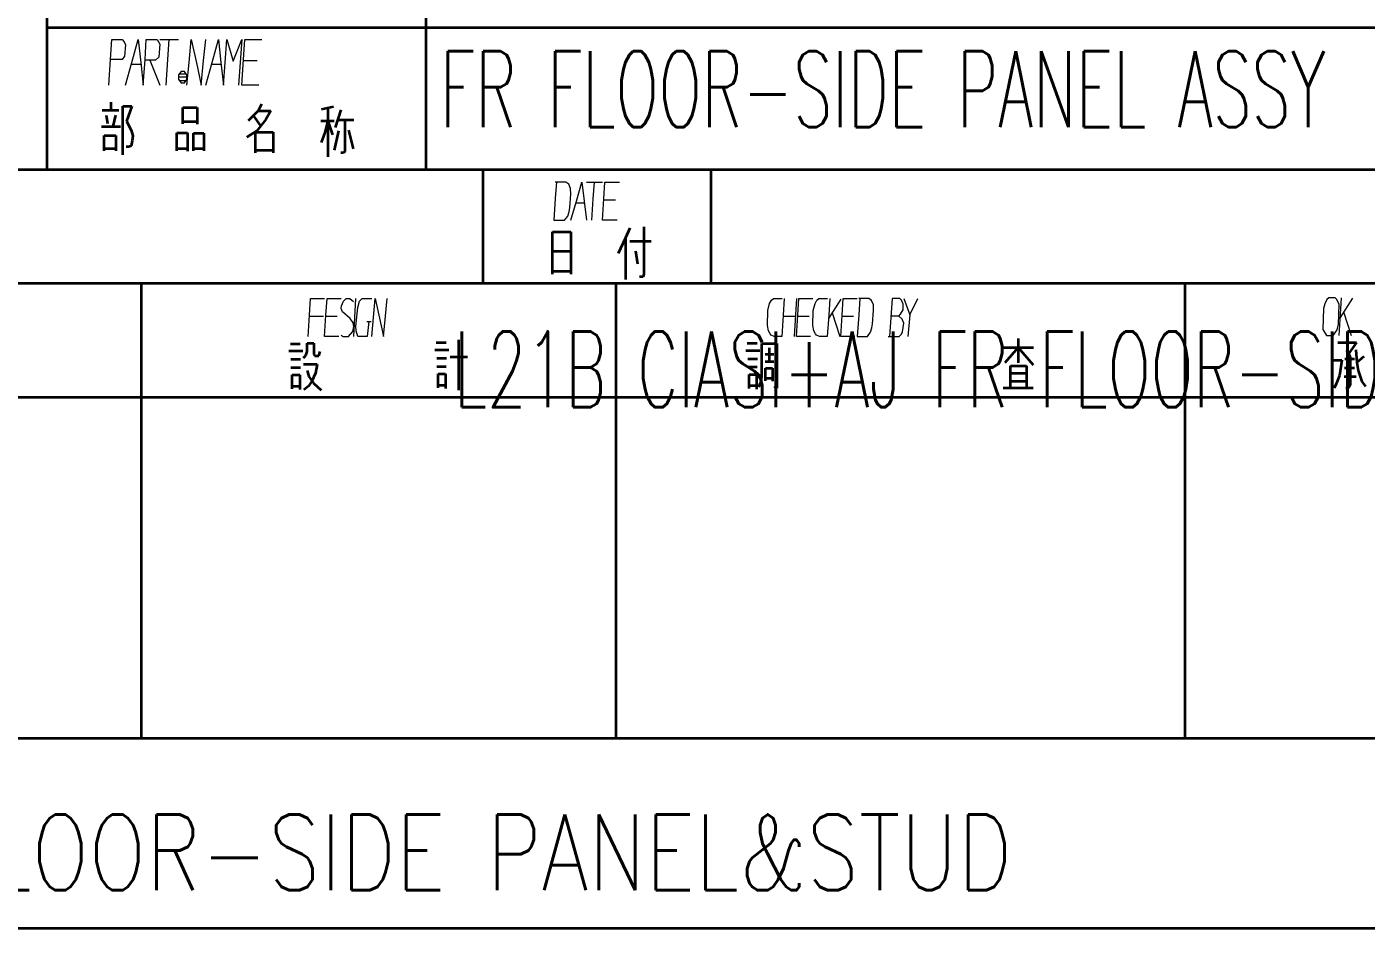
# Model space of a CAD drawing. Header units: millimetres. Extents: x 1333 to 104182, y -62616 to -5704.
# Drawn here: x 49603.3 to 49673.9, y -62518.3 to -62470.7 of the extents above; entities that cross this region are included whole.
import ezdxf
from ezdxf.enums import TextEntityAlignment as Align

# ---------------------------------------------------------------- set-up
doc = ezdxf.new("R2010")
doc.units = ezdxf.units.MM
doc.header["$LTSCALE"] = 0.5
doc.layers.add('08', color=1, linetype='Continuous')
doc.layers.add('SHM_LABEL', color=40, linetype='Continuous')
doc.styles.add('KAI', font='simplex.shx', dxfattribs={"width": 0.8, "bigfont": 'extfont.shx'})
doc.styles.get("Standard").update_dxf_attribs({"font": 'simplex.shx'})

# ---------------------------------------------------------------- blocks, each defined once
blk = doc.blocks.new('999')
at = {"color": 7, "lineweight": 35}
for p, q in [((75654.98, -11529.12), (75654.98, -11451.12)), ((75594.98, -11506.62), (75849.98, -11506.62)), ((75849.98, -11529.12), (75474.98, -11529.12)), ((75849.98, -11547.12), (75474.98, -11547.12)), ((75609.98, -11619.12), (75609.98, -11547.12)), ((75684.98, -11547.12), (75684.98, -11619.12)), ((75774.98, -11547.12), (75774.98, -11619.12)), ((75474.98, -11565.12), (75849.98, -11565.12)), ((75849.98, -11619.12), (75474.98, -11619.12)), ((75474.98, -11649.12), (75849.98, -11649.12))]:
    blk.add_line(p, q, dxfattribs=at)
at = {"color": 7, "lineweight": 35, "ltscale": 0.375}
blk.add_line((75594.98, -11484.12), (75594.98, -11529.12), dxfattribs=at)
at = {"color": 7, "lineweight": 35, "ltscale": 0.010388}
blk.add_line((75605.08, -11518.44), (75605.08, -11519.69), dxfattribs=at)
at = {"color": 7, "lineweight": 35, "ltscale": 0.011658}
blk.add_line((75607.03, -11519.06), (75608.43, -11519.06), dxfattribs=at)
at = {"color": 7, "lineweight": 35, "ltscale": 0.063995}
blk.add_line((75607.03, -11526.74), (75607.03, -11519.06), dxfattribs=at)
at = {"color": 7, "lineweight": 35, "ltscale": 0.021061}
blk.add_line((75608.43, -11519.06), (75607.59, -11521.45), dxfattribs=at)
at = {"color": 7, "lineweight": 35, "ltscale": 0.019055}
for p, q in [((75616.47, -11519.26), (75618.76, -11519.26)), ((75616.47, -11521.47), (75618.76, -11521.47))]:
    blk.add_line(p, q, dxfattribs=at)
at = {"color": 7, "lineweight": 35, "ltscale": 0.021518}
blk.add_line((75616.47, -11521.85), (75616.47, -11519.26), dxfattribs=at)
at = {"color": 7, "lineweight": 35, "ltscale": 0.021887}
blk.add_line((75618.76, -11519.26), (75618.76, -11521.89), dxfattribs=at)
at = {"color": 7, "lineweight": 35, "ltscale": 0.010047}
blk.add_line((75628.96, -11518.71), (75628.39, -11519.77), dxfattribs=at)
at = {"color": 7, "lineweight": 35, "ltscale": 0.015914}
blk.add_line((75640.32, -11519.18), (75638.45, -11519.57), dxfattribs=at)
at = {"color": 7, "lineweight": 35, "ltscale": 0.063971}
blk.add_line((75639.42, -11519.37), (75639.42, -11527.05), dxfattribs=at)
at = {"color": 7, "lineweight": 35, "ltscale": 0.022034}
blk.add_line((75603.72, -11519.69), (75606.37, -11519.69), dxfattribs=at)
at = {"color": 7, "lineweight": 35, "ltscale": 0.010914}
blk.add_line((75604.35, -11520.49), (75604.57, -11521.78), dxfattribs=at)
at = {"color": 7, "lineweight": 35, "ltscale": 0.01521}
blk.add_line((75605.83, -11520.47), (75605.43, -11522.25), dxfattribs=at)
at = {"color": 7, "lineweight": 35, "ltscale": 0.013271}
blk.add_line((75607.59, -11521.45), (75608.3, -11522.87), dxfattribs=at)
at = {"color": 7, "lineweight": 35, "ltscale": 0.018417}
blk.add_line((75628.39, -11519.77), (75626.84, -11521.35), dxfattribs=at)
at = {"color": 7, "lineweight": 35, "ltscale": 0.016925}
blk.add_line((75628.82, -11522.18), (75627.67, -11520.51), dxfattribs=at)
at = {"color": 7, "lineweight": 35, "ltscale": 0.018948}
blk.add_line((75629.63, -11521.17), (75628.21, -11522.94), dxfattribs=at)
at = {"color": 7, "lineweight": 35, "ltscale": 0.016833}
blk.add_line((75628.39, -11519.77), (75630.41, -11519.77), dxfattribs=at)
at = {"color": 7, "lineweight": 35, "ltscale": 0.013329}
blk.add_line((75630.41, -11519.77), (75629.63, -11521.17), dxfattribs=at)
at = {"color": 7, "lineweight": 35, "ltscale": 0.01731}
blk.add_line((75638.33, -11521.39), (75640.41, -11521.39), dxfattribs=at)
at = {"color": 7, "lineweight": 35, "ltscale": 0.015606}
blk.add_line((75639.42, -11521.39), (75638.96, -11523.21), dxfattribs=at)
at = {"color": 7, "lineweight": 35, "ltscale": 0.019512}
blk.add_line((75639.42, -11521.39), (75640.16, -11523.61), dxfattribs=at)
at = {"color": 7, "lineweight": 35, "ltscale": 0.024584}
blk.add_line((75641.5, -11519.62), (75640.59, -11522.42), dxfattribs=at)
at = {"color": 7, "lineweight": 35, "ltscale": 0.021167}
blk.add_line((75640.98, -11521.23), (75643.52, -11521.23), dxfattribs=at)
at = {"color": 7, "lineweight": 35, "ltscale": 0.041415}
blk.add_line((75642.13, -11521.23), (75642.13, -11526.2), dxfattribs=at)
at = {"color": 7, "lineweight": 35, "ltscale": 0.025366}
blk.add_line((75603.61, -11522.25), (75606.66, -11522.25), dxfattribs=at)
at = {"color": 7, "lineweight": 35, "ltscale": 0.015356}
for p, q in [((75604.06, -11523.67), (75605.9, -11523.67)), ((75604.06, -11525.74), (75605.9, -11525.74))]:
    blk.add_line(p, q, dxfattribs=at)
at = {"color": 7, "lineweight": 35, "ltscale": 0.020404}
for p, q in [((75604.06, -11526.12), (75604.06, -11523.67)), ((75605.9, -11523.67), (75605.9, -11526.12))]:
    blk.add_line(p, q, dxfattribs=at)
at = {"color": 7, "lineweight": 35, "ltscale": 0.007682}
blk.add_line((75608.3, -11522.87), (75608.61, -11523.74), dxfattribs=at)
at = {"color": 7, "lineweight": 35, "ltscale": 0.006588}
blk.add_line((75608.61, -11523.74), (75608.48, -11524.52), dxfattribs=at)
at = {"color": 7, "lineweight": 35, "ltscale": 0.014063}
for p, q in [((75615.52, -11523.29), (75617.21, -11523.29)), ((75615.52, -11525.74), (75617.21, -11525.74))]:
    blk.add_line(p, q, dxfattribs=at)
at = {"color": 7, "lineweight": 35, "ltscale": 0.023557}
blk.add_line((75615.52, -11526.12), (75615.52, -11523.29), dxfattribs=at)
at = {"color": 7, "lineweight": 35, "ltscale": 0.023929}
blk.add_line((75617.21, -11523.29), (75617.21, -11526.16), dxfattribs=at)
at = {"color": 7, "lineweight": 35, "ltscale": 0.013696}
for p, q in [((75618.18, -11523.32), (75619.83, -11523.32)), ((75618.18, -11525.74), (75619.83, -11525.74))]:
    blk.add_line(p, q, dxfattribs=at)
at = {"color": 7, "lineweight": 35, "ltscale": 0.023373}
for p, q in [((75618.18, -11526.12), (75618.18, -11523.32)), ((75619.83, -11523.32), (75619.83, -11526.12))]:
    blk.add_line(p, q, dxfattribs=at)
at = {"color": 7, "lineweight": 35, "ltscale": 0.015788}
blk.add_line((75628.21, -11522.94), (75626.62, -11523.97), dxfattribs=at)
at = {"color": 7, "lineweight": 35, "ltscale": 0.023572}
for p, q in [((75627.97, -11523.14), (75630.8, -11523.14)), ((75627.97, -11525.99), (75630.8, -11525.99))]:
    blk.add_line(p, q, dxfattribs=at)
at = {"color": 7, "lineweight": 35, "ltscale": 0.027603}
blk.add_line((75627.97, -11526.45), (75627.97, -11523.14), dxfattribs=at)
at = {"color": 7, "lineweight": 35, "ltscale": 0.027719}
blk.add_line((75630.8, -11523.14), (75630.8, -11526.46), dxfattribs=at)
at = {"color": 7, "lineweight": 35, "ltscale": 0.014327}
blk.add_line((75638.96, -11523.21), (75638.35, -11524.81), dxfattribs=at)
at = {"color": 7, "lineweight": 35, "ltscale": 0.0258}
blk.add_line((75641.12, -11522.97), (75640.43, -11525.99), dxfattribs=at)
at = {"color": 7, "lineweight": 35, "ltscale": 0.025432}
blk.add_line((75642.68, -11522.83), (75643.42, -11525.79), dxfattribs=at)
at = {"color": 7, "lineweight": 35, "ltscale": 0.003516}
blk.add_line((75607.97, -11525.5), (75607.54, -11525.5), dxfattribs=at)
at = {"color": 7, "lineweight": 35, "ltscale": 0.003316}
blk.add_line((75608.32, -11525.32), (75607.97, -11525.5), dxfattribs=at)
at = {"color": 7, "lineweight": 35, "ltscale": 0.006801}
blk.add_line((75608.48, -11524.52), (75608.32, -11525.32), dxfattribs=at)
at = {"color": 7, "lineweight": 35, "ltscale": 0.003479}
blk.add_line((75641.88, -11526.45), (75641.46, -11526.45), dxfattribs=at)
at = {"color": 7, "lineweight": 35, "ltscale": 0.002954}
blk.add_line((75642.13, -11526.2), (75641.88, -11526.45), dxfattribs=at)
at = {"color": 7, "lineweight": 35, "ltscale": 0.15}
for p, q in [((75663.98, -11547.12), (75663.98, -11529.12)), ((75699.98, -11529.12), (75699.98, -11547.12))]:
    blk.add_line(p, q, dxfattribs=at)
at = {"color": 7, "lineweight": 35, "ltscale": 0.01365}
blk.add_line((75687.17, -11538.37), (75686.49, -11539.86), dxfattribs=at)
at = {"color": 7, "lineweight": 35, "ltscale": 0.061975}
blk.add_line((75689.42, -11538.14), (75689.42, -11545.58), dxfattribs=at)
at = {"color": 7, "lineweight": 35, "ltscale": 0.055637}
for p, q in [((75674.97, -11545.61), (75674.97, -11538.93)), ((75677.84, -11538.93), (75677.84, -11545.61))]:
    blk.add_line(p, q, dxfattribs=at)
at = {"color": 7, "lineweight": 35, "ltscale": 0.023901}
for p, q in [((75674.97, -11538.93), (75677.84, -11538.93)), ((75674.97, -11541.97), (75677.84, -11541.97)), ((75674.97, -11545.18), (75677.84, -11545.18))]:
    blk.add_line(p, q, dxfattribs=at)
at = {"color": 7, "lineweight": 35, "ltscale": 0.022995}
blk.add_line((75686.49, -11539.86), (75685.34, -11542.37), dxfattribs=at)
at = {"color": 7, "lineweight": 35, "ltscale": 0.054932}
blk.add_line((75686.49, -11539.86), (75686.49, -11546.45), dxfattribs=at)
at = {"color": 7, "lineweight": 35, "ltscale": 0.028345}
blk.add_line((75687.17, -11540.4), (75690.57, -11540.4), dxfattribs=at)
at = {"color": 7, "lineweight": 35, "ltscale": 0.017565}
blk.add_line((75688.07, -11541.92), (75688.38, -11544), dxfattribs=at)
at = {"color": 7, "lineweight": 35, "ltscale": 0.004773}
blk.add_line((75689.29, -11546.06), (75688.71, -11546.06), dxfattribs=at)
at = {"color": 7, "lineweight": 35, "ltscale": 0.00416}
blk.add_line((75689.42, -11545.58), (75689.29, -11546.06), dxfattribs=at)
at = {"color": 7, "lineweight": 35, "ltscale": 0.012939}
for p, q in [((75633.5, -11556.64), (75635.05, -11556.64)), ((75656.58, -11556.47), (75658.13, -11556.47)), ((75705.76, -11556.57), (75707.31, -11556.57))]:
    blk.add_line(p, q, dxfattribs=at)
at = {"color": 7, "lineweight": 35, "ltscale": 0.008557}
blk.add_line((75636.17, -11556.57), (75637.2, -11556.57), dxfattribs=at)
at = {"color": 7, "lineweight": 35, "ltscale": 0.010867}
blk.add_line((75636.17, -11557.87), (75636.17, -11556.57), dxfattribs=at)
at = {"color": 7, "lineweight": 35, "ltscale": 0.014682}
blk.add_line((75637.2, -11556.57), (75637.2, -11558.33), dxfattribs=at)
at = {"color": 7, "lineweight": 35, "ltscale": 0.018359}
for p, q in [((75656.35, -11557.62), (75658.55, -11557.62)), ((75633.27, -11557.78), (75635.48, -11557.78))]:
    blk.add_line(p, q, dxfattribs=at)
at = {"color": 7, "lineweight": 35, "ltscale": 0.06644}
blk.add_line((75660.09, -11556.02), (75660.09, -11564), dxfattribs=at)
at = {"color": 7, "lineweight": 35, "ltscale": 0.019629}
blk.add_line((75708.09, -11556.61), (75710.45, -11556.61), dxfattribs=at)
at = {"color": 7, "lineweight": 35, "ltscale": 0.040677}
blk.add_line((75708.09, -11561.49), (75708.09, -11556.61), dxfattribs=at)
at = {"color": 7, "lineweight": 35, "ltscale": 0.018152}
blk.add_line((75709.24, -11557.28), (75709.24, -11559.46), dxfattribs=at)
at = {"color": 7, "lineweight": 35, "ltscale": 0.058643}
blk.add_line((75710.45, -11556.61), (75710.45, -11563.65), dxfattribs=at)
at = {"color": 7, "lineweight": 35, "ltscale": 0.039905}
blk.add_line((75746.24, -11557.25), (75751.03, -11557.25), dxfattribs=at)
at = {"color": 7, "lineweight": 35, "ltscale": 0.026814}
blk.add_line((75748.6, -11557.25), (75746.49, -11559.68), dxfattribs=at)
at = {"color": 7, "lineweight": 35, "ltscale": 0.031863}
blk.add_line((75748.6, -11555.83), (75748.6, -11559.65), dxfattribs=at)
at = {"color": 7, "lineweight": 35, "ltscale": 0.030135}
blk.add_line((75748.6, -11557.25), (75750.96, -11559.99), dxfattribs=at)
at = {"color": 7, "lineweight": 35, "ltscale": 0.024365}
blk.add_line((75799.17, -11556.45), (75802.09, -11556.45), dxfattribs=at)
at = {"color": 7, "lineweight": 35, "ltscale": 0.009644}
blk.add_line((75800.53, -11557.64), (75801.1, -11558.65), dxfattribs=at)
at = {"color": 7, "lineweight": 35, "ltscale": 0.018188}
blk.add_line((75802.09, -11556.45), (75800.83, -11558.23), dxfattribs=at)
at = {"color": 7, "lineweight": 35, "ltscale": 0.0168}
blk.add_line((75802.02, -11557.6), (75802.16, -11559.61), dxfattribs=at)
at = {"color": 7, "lineweight": 35, "ltscale": 0.012561}
for p, q in [((75633.6, -11559.09), (75635.11, -11559.09)), ((75656.68, -11558.92), (75658.19, -11558.92)), ((75705.86, -11559.02), (75707.37, -11559.02))]:
    blk.add_line(p, q, dxfattribs=at)
at = {"color": 7, "lineweight": 35, "ltscale": 0.004368}
blk.add_line((75635.58, -11558.86), (75635.96, -11558.49), dxfattribs=at)
at = {"color": 7, "lineweight": 35, "ltscale": 0.00546}
blk.add_line((75635.96, -11558.49), (75636.17, -11557.87), dxfattribs=at)
at = {"color": 7, "lineweight": 35, "ltscale": 0.002269}
blk.add_line((75637.2, -11558.33), (75637.38, -11558.54), dxfattribs=at)
at = {"color": 7, "lineweight": 35, "ltscale": 0.005359}
blk.add_line((75637.38, -11558.54), (75638.02, -11558.54), dxfattribs=at)
at = {"color": 7, "lineweight": 35, "ltscale": 0.005771}
blk.add_line((75638.02, -11558.54), (75638.21, -11557.87), dxfattribs=at)
at = {"color": 7, "lineweight": 35, "ltscale": 0.022827}
blk.add_line((75658.75, -11558.71), (75661.49, -11558.71), dxfattribs=at)
at = {"color": 7, "lineweight": 35, "ltscale": 0.018372}
blk.add_line((75705.53, -11557.71), (75707.74, -11557.71), dxfattribs=at)
at = {"color": 7, "lineweight": 35, "ltscale": 0.011157}
for p, q in [((75708.6, -11558.28), (75709.94, -11558.28)), ((75708.6, -11559.46), (75709.94, -11559.46))]:
    blk.add_line(p, q, dxfattribs=at)
at = {"color": 7, "lineweight": 35, "ltscale": 0.010389}
blk.add_line((75798.54, -11559.22), (75799.79, -11559.24), dxfattribs=at)
at = {"color": 7, "lineweight": 35, "ltscale": 0.020568}
blk.add_line((75799.79, -11559.24), (75799.43, -11561.68), dxfattribs=at)
at = {"color": 7, "lineweight": 35, "ltscale": 0.012891}
blk.add_line((75800.26, -11559.04), (75801.81, -11559.04), dxfattribs=at)
at = {"color": 7, "lineweight": 35, "ltscale": 0.037943}
blk.add_line((75801.1, -11558.65), (75801.1, -11563.2), dxfattribs=at)
at = {"color": 7, "lineweight": 35, "ltscale": 0.012197}
blk.add_line((75803.27, -11558.65), (75802.16, -11559.61), dxfattribs=at)
at = {"color": 7, "lineweight": 35, "ltscale": 0.010549}
blk.add_line((75802.16, -11559.61), (75802.36, -11560.86), dxfattribs=at)
at = {"color": 7, "lineweight": 35, "ltscale": 0.012451}
for p, q in [((75633.58, -11560.39), (75635.08, -11560.39)), ((75656.66, -11560.23), (75658.15, -11560.23))]:
    blk.add_line(p, q, dxfattribs=at)
at = {"color": 7, "lineweight": 35, "ltscale": 0.009985}
for p, q in [((75633.79, -11561.58), (75634.99, -11561.58)), ((75656.86, -11561.41), (75658.06, -11561.41)), ((75706.05, -11561.51), (75707.24, -11561.51)), ((75633.79, -11563.34), (75634.99, -11563.34)), ((75656.86, -11563.18), (75658.06, -11563.18)), ((75706.05, -11563.27), (75707.24, -11563.27))]:
    blk.add_line(p, q, dxfattribs=at)
at = {"color": 7, "lineweight": 35, "ltscale": 0.018304}
for p, q in [((75633.79, -11563.78), (75633.79, -11561.58)), ((75656.86, -11563.61), (75656.86, -11561.41)), ((75706.05, -11563.71), (75706.05, -11561.51))]:
    blk.add_line(p, q, dxfattribs=at)
at = {"color": 7, "lineweight": 35, "ltscale": 0.019257}
for p, q in [((75634.99, -11561.58), (75634.99, -11563.89)), ((75658.06, -11561.41), (75658.06, -11563.73)), ((75707.24, -11561.51), (75707.24, -11563.82))]:
    blk.add_line(p, q, dxfattribs=at)
at = {"color": 7, "lineweight": 35, "ltscale": 0.017982}
blk.add_line((75635.6, -11559.89), (75637.76, -11559.86), dxfattribs=at)
at = {"color": 7, "lineweight": 35, "ltscale": 0.008327}
blk.add_line((75636.16, -11560.85), (75636.44, -11561.81), dxfattribs=at)
at = {"color": 7, "lineweight": 35, "ltscale": 0.010726}
blk.add_line((75636.44, -11561.81), (75637.14, -11562.88), dxfattribs=at)
at = {"color": 7, "lineweight": 35, "ltscale": 0.011686}
blk.add_line((75637.47, -11561.28), (75636.9, -11562.56), dxfattribs=at)
at = {"color": 7, "lineweight": 35, "ltscale": 0.01206}
blk.add_line((75637.76, -11559.86), (75637.47, -11561.28), dxfattribs=at)
at = {"color": 7, "lineweight": 35, "ltscale": 0.012463}
blk.add_line((75705.84, -11560.32), (75707.34, -11560.32), dxfattribs=at)
at = {"color": 7, "lineweight": 35, "ltscale": 0.008516}
blk.add_line((75707.99, -11562.51), (75708.09, -11561.49), dxfattribs=at)
at = {"color": 7, "lineweight": 35, "ltscale": 0.00946}
for p, q in [((75708.62, -11560.51), (75709.76, -11560.51)), ((75708.62, -11562.11), (75709.76, -11562.11))]:
    blk.add_line(p, q, dxfattribs=at)
at = {"color": 7, "lineweight": 35, "ltscale": 0.016611}
blk.add_line((75708.62, -11562.51), (75708.62, -11560.51), dxfattribs=at)
at = {"color": 7, "lineweight": 35, "ltscale": 0.016949}
blk.add_line((75709.76, -11560.51), (75709.76, -11562.55), dxfattribs=at)
at = {"color": 7, "lineweight": 35, "ltscale": 0.02113}
for p, q in [((75747.38, -11560.14), (75749.92, -11560.14)), ((75747.38, -11561.28), (75749.92, -11561.28)), ((75747.38, -11562.58), (75749.92, -11562.58))]:
    blk.add_line(p, q, dxfattribs=at)
at = {"color": 7, "lineweight": 35, "ltscale": 0.028473}
blk.add_line((75747.38, -11563.56), (75747.38, -11560.14), dxfattribs=at)
at = {"color": 7, "lineweight": 35, "ltscale": 0.028812}
blk.add_line((75749.92, -11560.14), (75749.92, -11563.6), dxfattribs=at)
at = {"color": 7, "lineweight": 35, "ltscale": 0.011709}
blk.add_line((75799.43, -11561.68), (75798.91, -11562.99), dxfattribs=at)
at = {"color": 7, "lineweight": 35, "ltscale": 0.015881}
blk.add_line((75800.14, -11561.85), (75802.05, -11561.85), dxfattribs=at)
at = {"color": 7, "lineweight": 35, "ltscale": 0.013147}
blk.add_line((75800.21, -11560.46), (75801.79, -11560.46), dxfattribs=at)
at = {"color": 7, "lineweight": 35, "ltscale": 0.015593}
blk.add_line((75802.36, -11560.86), (75802.98, -11562.63), dxfattribs=at)
at = {"color": 7, "lineweight": 35, "ltscale": 0.007735}
blk.add_line((75636.35, -11563.34), (75635.61, -11563.91), dxfattribs=at)
at = {"color": 7, "lineweight": 35, "ltscale": 0.007985}
blk.add_line((75636.9, -11562.56), (75636.35, -11563.34), dxfattribs=at)
at = {"color": 7, "lineweight": 35, "ltscale": 0.013763}
blk.add_line((75637.14, -11562.88), (75638.38, -11563.98), dxfattribs=at)
at = {"color": 7, "lineweight": 35, "ltscale": 0.008746}
blk.add_line((75707.61, -11563.48), (75707.99, -11562.51), dxfattribs=at)
at = {"color": 7, "lineweight": 35, "ltscale": 0.004055}
blk.add_line((75710.45, -11563.65), (75710.02, -11563.42), dxfattribs=at)
at = {"color": 7, "lineweight": 35, "ltscale": 0.039233}
blk.add_line((75746.24, -11563.6), (75750.95, -11563.6), dxfattribs=at)
at = {"color": 7, "lineweight": 35, "ltscale": 0.006099}
blk.add_line((75798.91, -11562.99), (75798.6, -11563.65), dxfattribs=at)
at = {"color": 7, "lineweight": 35, "ltscale": 0.003711}
blk.add_line((75800.85, -11563.65), (75800.4, -11563.65), dxfattribs=at)
at = {"color": 7, "lineweight": 35, "ltscale": 0.004285}
blk.add_line((75801.1, -11563.2), (75800.85, -11563.65), dxfattribs=at)
at = {"color": 7, "lineweight": 35, "ltscale": 0.00803}
blk.add_line((75802.98, -11562.63), (75803.51, -11563.43), dxfattribs=at)
at = {"color": 7, "lineweight": 13}
for points in [[(75604.8, -11515.72), (75605.07, -11511.67), (75605.27, -11508.52), (75606.88, -11508.52), (75607.22, -11508.88), (75607.42, -11509.33), (75607.28, -11511.13), (75606.88, -11511.67), (75605.07, -11511.67)], [(75607.42, -11515.72), (75608.43, -11512.12), (75609.43, -11508.52), (75609.84, -11512.12), (75610.24, -11515.72)], [(75610.24, -11515.72), (75610.51, -11511.67), (75610.71, -11508.52), (75612.45, -11508.52), (75612.86, -11509.24), (75612.72, -11511.31), (75612.19, -11511.76), (75610.51, -11511.76)], [(75612.86, -11508.52), (75615.81, -11508.52)], [(75613.86, -11515.72), (75614.13, -11511.67), (75614.33, -11508.52)], [(75617.15, -11515.72), (75617.49, -11512.12), (75617.83, -11508.52), (75618.63, -11512.21), (75619.37, -11515.72), (75619.77, -11511.85), (75620.11, -11508.52)], [(75620.11, -11515.72), (75621.11, -11512.12), (75622.12, -11508.52), (75622.52, -11512.12), (75622.93, -11515.72)], [(75622.93, -11515.72), (75623.2, -11512.12), (75623.46, -11508.52), (75624.47, -11511.94), (75625.81, -11508.52), (75625.55, -11512.12), (75625.28, -11515.72)], [(75628.5, -11515.72), (75625.81, -11515.72), (75626.08, -11511.67), (75626.28, -11508.52), (75628.97, -11508.52)], [(75608.36, -11512.39), (75609.84, -11512.39)], [(75611.25, -11511.76), (75612.86, -11515.72)], [(75621.05, -11512.39), (75622.52, -11512.39)], [(75626.08, -11511.85), (75628.23, -11511.85)], [(75617.15, -11514.46), (75615.81, -11514.46)], [(75615.95, -11513.92), (75617.02, -11513.92)], [(75615.95, -11515), (75617.02, -11515)], [(75675.17, -11537.1), (75676.84, -11537.1), (75677.36, -11536.43), (75677.59, -11535.75), (75677.71, -11535.08), (75677.88, -11532.98), (75677.82, -11532.08), (75677.53, -11531.4), (75677.07, -11531.1), (75675.4, -11531.1)], [(75675.57, -11531.1), (75675.4, -11533.65), (75675.17, -11537.1)], [(75677.88, -11537.1), (75678.75, -11534.1), (75679.61, -11531.1), (75679.96, -11534.1), (75680.31, -11537.1)], [(75680.31, -11531.1), (75682.85, -11531.1)], [(75681.17, -11537.1), (75681.4, -11533.73), (75681.58, -11531.1)], [(75685.16, -11537.1), (75682.85, -11537.1), (75683.08, -11533.73), (75683.25, -11531.1), (75685.56, -11531.1)], [(75678.69, -11534.33), (75679.96, -11534.33)], [(75683.08, -11533.88), (75684.93, -11533.88)], [(75636.29, -11555.5), (75636.51, -11552.13), (75636.68, -11549.5), (75638.91, -11549.5)], [(75641.14, -11555.5), (75638.91, -11555.5), (75639.13, -11552.13), (75639.3, -11549.5), (75641.53, -11549.5)], [(75641.53, -11555.28), (75641.86, -11555.5), (75642.7, -11555.5), (75643.37, -11554.68), (75643.53, -11553.93), (75643.42, -11553.33), (75642.98, -11552.65), (75641.75, -11551.6), (75641.53, -11551.08), (75641.58, -11550.63), (75641.92, -11549.88), (75642.31, -11549.5), (75642.92, -11549.5), (75643.48, -11549.95)], [(75643.53, -11555.5), (75643.7, -11552.5), (75643.87, -11549.5)], [(75645.93, -11553.1), (75645.65, -11555.5), (75644.15, -11555.5), (75643.92, -11554.6), (75643.87, -11553.93), (75644.15, -11550.93), (75644.42, -11549.88), (75644.87, -11549.5), (75646.37, -11549.5)], [(75646.37, -11555.5), (75646.65, -11552.5), (75646.93, -11549.5), (75647.6, -11552.58), (75648.21, -11555.5), (75648.55, -11552.28), (75648.83, -11549.5)], [(75711.23, -11555.5), (75710.02, -11555.5), (75709.52, -11555.28), (75709.36, -11555.05), (75709.14, -11554.6), (75708.97, -11553.78), (75709.03, -11551.38), (75709.3, -11550.25), (75709.58, -11549.73), (75709.91, -11549.5), (75711.29, -11549.5)], [(75711.29, -11555.5), (75711.51, -11552.13), (75711.67, -11549.5)], [(75713.55, -11549.5), (75713.39, -11552.05), (75713.17, -11555.5)], [(75715.76, -11555.5), (75713.55, -11555.5), (75713.77, -11552.13), (75713.94, -11549.5), (75716.15, -11549.5)], [(75718.41, -11555.5), (75717.19, -11555.5), (75716.7, -11555.28), (75716.53, -11555.05), (75716.31, -11554.6), (75716.15, -11553.78), (75716.2, -11551.38), (75716.48, -11550.25), (75716.75, -11549.73), (75717.08, -11549.5), (75718.46, -11549.5)], [(75718.46, -11555.5), (75718.69, -11552.13), (75718.85, -11549.5)], [(75720.56, -11549.58), (75718.63, -11552.65)], [(75722.77, -11555.5), (75720.56, -11555.5), (75720.78, -11552.13), (75720.95, -11549.5), (75723.16, -11549.5)], [(75723.16, -11555.5), (75724.76, -11555.5), (75725.25, -11554.83), (75725.47, -11554.15), (75725.59, -11553.48), (75725.75, -11551.38), (75725.7, -11550.48), (75725.42, -11549.8), (75724.98, -11549.5), (75723.38, -11549.5)], [(75723.54, -11549.5), (75723.38, -11552.05), (75723.16, -11555.5)], [(75728.07, -11555.5), (75729.78, -11555.5), (75730.17, -11555.13), (75730.33, -11554.75), (75730.5, -11553.4), (75730.28, -11552.73), (75729.73, -11552.28), (75730, -11551.98), (75730.39, -11551.3), (75730.39, -11550.4), (75730.17, -11549.73), (75729.89, -11549.5), (75728.68, -11549.5), (75728.46, -11552.5), (75728.23, -11555.5)], [(75730.5, -11549.5), (75731.49, -11552.05), (75731.16, -11555.5)], [(75731.49, -11552.05), (75732.71, -11549.5)], [(75799.35, -11555.36), (75799.57, -11551.98), (75799.74, -11549.36)], [(75801.46, -11549.43), (75799.52, -11552.51)], [(75636.51, -11552.28), (75638.74, -11552.28)], [(75639.13, -11552.28), (75640.91, -11552.28)], [(75645.59, -11553.1), (75646.26, -11553.1)], [(75711.51, -11552.28), (75713.39, -11552.28)], [(75713.77, -11552.28), (75715.54, -11552.28)], [(75719.18, -11551.75), (75720.4, -11555.5)], [(75720.78, -11552.28), (75722.55, -11552.28)], [(75729.73, -11552.28), (75728.46, -11552.28)], [(75800.07, -11551.61), (75801.29, -11555.36)]]:
    blk.add_lwpolyline(points, dxfattribs=at)
for points in [[(75616.21, -11515.36), (75616.75, -11515.36), (75617.15, -11514.82), (75617.15, -11514.1), (75616.75, -11513.56), (75616.21, -11513.56), (75615.81, -11514.1), (75615.81, -11514.82)], [(75798.41, -11555.36), (75799.07, -11554.46), (75799.24, -11553.56), (75799.35, -11550.41), (75799.02, -11549.66), (75798.74, -11549.36), (75797.74, -11549.36), (75797.41, -11549.66), (75797.08, -11550.33), (75796.91, -11551.08), (75796.8, -11554.38), (75797.36, -11555.36)]]:
    blk.add_lwpolyline(points, close=True, dxfattribs=at)

msp = doc.modelspace()

# ---------------------------------------------------------------- block references
at = {"layer": '08', "color": 55, "xscale": 0.3333333333430346, "yscale": 0.3333333333284827, "zscale": 0.3333333333333333}
msp.add_blockref('999', (24405.994, -58635.239), dxfattribs=at)

# ---------------------------------------------------------------- texts
at = {"layer": 'SHM_LABEL', "style": 'KAI', "width": 0.6}
msp.add_text('FR FLOOR-SIDE PANEL ASSY', height=4, dxfattribs=at).set_placement((49625.054, -62477.222), align=Align.BOTTOM_LEFT)
at = {"layer": 'SHM_LABEL', "width": 0.6}
msp.add_text('L21B CIASI+AJ FR FLOOR-SIDE PANEL&STUD', height=4, dxfattribs=at).set_placement((49625.788, -62492.004), align=Align.BOTTOM_LEFT)
at = {"layer": 'SHM_LABEL', "style": 'KAI', "width": 0.8}
msp.add_text('AJ FR FLOOR-SIDE PANEL&STUD', height=4, dxfattribs=at).set_placement((49584.32, -62516.279))

doc.saveas('drawing.dxf')
